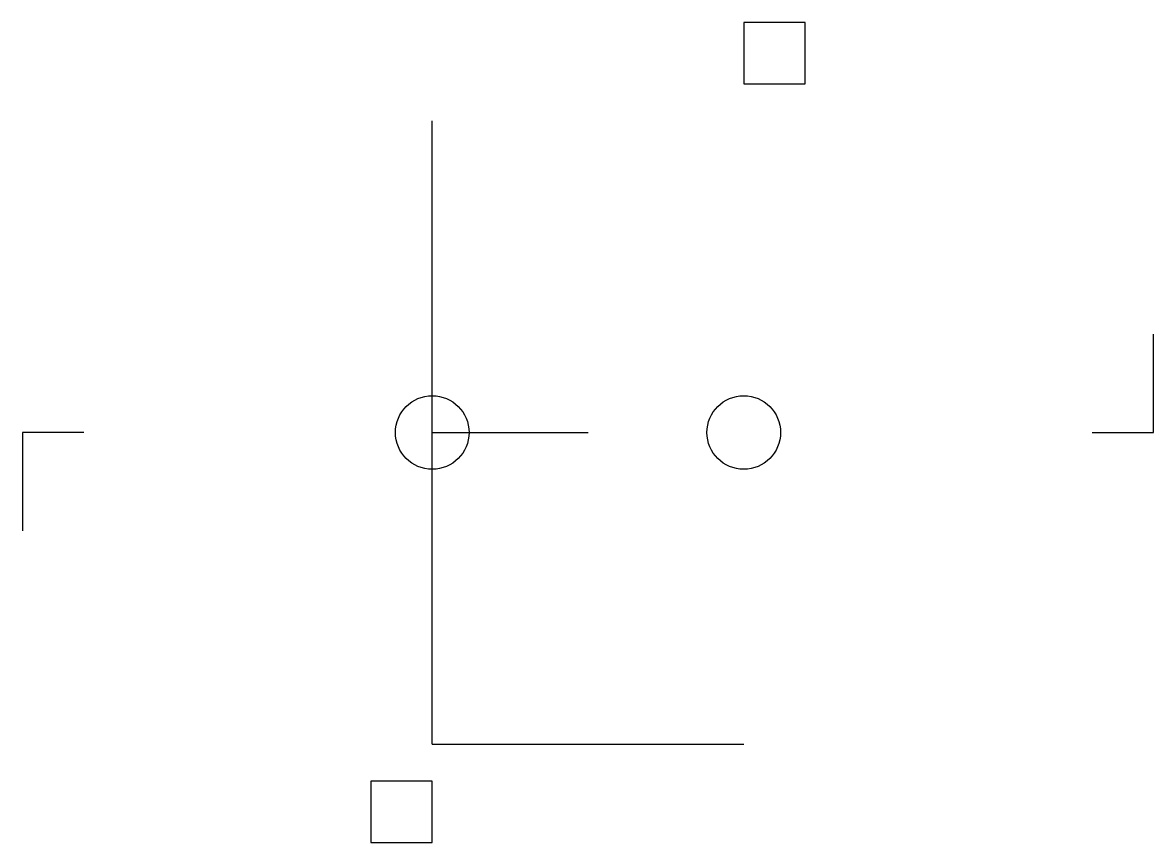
# Model space of a CAD drawing. Header units: inches. Extents: x 67.14 to 76.36, y -67.1 to -60.42.
import ezdxf

# ---------------------------------------------------------------- set-up
doc = ezdxf.new("R2010")
doc.units = ezdxf.units.IN
doc.header["$MEASUREMENT"] = 0

msp = doc.modelspace()

# ---------------------------------------------------------------- linework, layer by layer
at = {"color": 7, "true_color": 0xffffff}
for p, q in [((70.4768, -63.7645), (70.4768, -61.2245)), ((76.3568, -63.7645), (76.3568, -62.9645)), ((67.6368, -63.7645), (67.1368, -63.7645)), ((67.1368, -63.7645), (67.1368, -64.5645)), ((70.4768, -66.3045), (70.4768, -63.7645)), ((70.4768, -63.7645), (71.7468, -63.7645)), ((71.7468, -63.7645, 5.35), (71.7468, -63.7645, 5.1)), ((71.7468, -63.7645, 5.6), (71.7468, -63.7645, 5.35)), ((75.8568, -63.7645), (76.3568, -63.7645)), ((70.4768, -66.3045), (73.0168, -66.3045))]:
    msp.add_line(p, q, dxfattribs=at)
at = {"color": 7, "true_color": 0xffffff, "extrusion": (1, 0, 0)}
msp.add_line((76.3568, -63.7645), (76.3568, -63.7645, 0.5), dxfattribs=at)
at = {"color": 7, "true_color": 0xffffff}
for points in [[(73.0168, -60.9245), (73.5168, -60.9245), (73.5168, -60.4245), (73.0168, -60.4245)], [(69.9768, -67.1045), (70.4768, -67.1045), (70.4768, -66.6045), (69.9768, -66.6045)]]:
    msp.add_lwpolyline(points, close=True, dxfattribs=at)
for centre in [(70.4768, -63.7645), (73.0168, -63.7645)]:
    msp.add_circle(centre, 0.3, dxfattribs=at)

doc.saveas('drawing.dxf')
